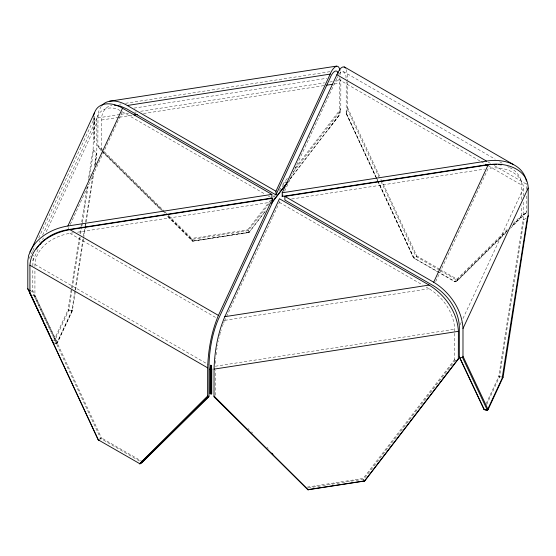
<?xml version="1.0" encoding="UTF-8"?>
<svg xmlns="http://www.w3.org/2000/svg" width="556" height="556" viewBox="0 0 556 556"><rect width="100%" height="100%" fill="white"/><g stroke="black" fill="none" stroke-linecap="round" stroke-linejoin="round"><path stroke-width="0.42" stroke-dasharray="2.78 2.08" d="M32.644 295.292L34.396 295.98L34.924 295.41L34.924 270.237M34.924 266.38C34.715 246.523 55.614 234.604 73.343 232.839M93.345 117.629L93.158 148.396L88.585 177.83M94.096 121.771L94.145 117.406A5.442 3.141 -60 0 1 94.2 116.962L94.242 116.753M94.513 117.059L94.527 142.114L94.11 142.357L94.096 118.567M120.186 110.665C110.595 104.243 95.173 109.664 96.841 122.786L96.827 153.414L95.041 164.847M525.809 213.143L522.237 215.742L521.639 215.672L521.556 205.845M521.556 199.528L521.556 185.002C521.716 177.371 516.35 170.629 509.609 167.558M525.816 213.15A2.078 1.64 -24.9 0 0 526.511 211.683L526.56 194.517M526.56 189.374L526.546 183.438M101.171 106.349L98.94 110.783L97.995 115.592L97.842 145.345L103.124 150.586M101.505 150.328L101.56 120.013C101.213 113.626 104.931 106.356 111.791 105.418M215.325 395.219L215.374 370.505M272.6 217.153L279.432 202.412L279.439 199.479M328.457 129.381L339.549 114.96L339.264 77.694M340.849 78.771L340.807 108.809L294.833 168.607M346.305 113.598L347.326 109.296A2.071 0.438 -81.2 0 0 347.514 107.544L347.563 80.884M455.114 360.302L454.669 359.51L454.725 329.215C453.752 311.457 441.7 295.312 426.216 287.077M83.504 239.163L72.405 310.547L56.9 343.399L32.053 291.372L32.811 290.788L32.811 268.882M32.811 265.754L33.256 256.587M215.436 363.381L215.791 357.988M72.363 310.693L71.995 310.491M216.131 354.735L216.444 352.254M71.189 289.69L68.054 309.928L68.701 310.526L72.343 310.741M71.453 288.008L79.432 236.703M79.953 233.339L80.606 229.135M80.995 226.612L87.146 187.08M88.189 180.352L88.453 178.671M80.147 237.308L68.798 310.227L54.627 340.856M80.676 233.888L81.739 227.043M81.871 226.188L82.274 223.623M82.406 222.768L88.39 184.279M89.585 176.586L93.707 150.071A2.092 1.209 60 0 1 93.199 148.417M74.942 290.753L71.78 310.894L56.684 343.42M75.081 289.891L82.941 239.309M83.476 235.876L84.54 229.016M85.075 225.59L85.478 223.019M85.61 222.157L92.942 175.001M94.277 166.425L96.271 153.567L93.707 150.071M83.636 238.309L85.242 227.877M85.506 226.299L86.034 222.866M86.173 222.011L93.769 173.027M95.097 164.59L96.82 153.442L96.723 153.783M216.798 349.773L217.062 348.119M523.189 202.148L523.189 219.335L498.753 376.502L499.225 377.107L501.116 377.42M526.136 218.119L523.947 219.71L499.517 376.78L486.583 404.789M217.486 345.658L217.632 344.838M340.647 110.373L339.66 114.654L288.182 181.777M218.272 341.613L218.445 340.821M218.96 338.5L219.14 337.742M219.69 335.511L220.065 334.066M33.416 255.899L33.603 255.204M220.252 333.357L220.649 331.96M221.045 330.598L221.239 329.937M222.372 326.469L222.789 325.288M223.102 324.433L223.31 323.877M223.734 322.807L224.165 321.778M224.485 321.048L226.167 317.393M29.259 258.387L32.547 251.298M32.915 250.513L35.104 245.794M38.753 237.926L93.172 120.673M39.323 242.214L40.053 240.637M42.61 235.132L98.134 115.488M32.811 260.757L38.628 248.212M42.631 239.587L43.361 238.024M46.266 231.748L96.841 122.786M68.207 228.926L68.888 227.453M70.258 224.513L122.223 111.735M53.751 340.689L68.054 309.873L68.659 309.97M72.391 310.547L57.31 343.066L55.85 343.344M226.507 316.656L272.259 217.889M284.589 191.278L336.887 78.382L480.349 161.212M435.723 281.482L488.133 168.551C505.362 165.083 527.637 174.716 523.189 195.781M460.062 324.801L461.522 321.66M462.981 318.512L523.189 188.776M486.243 403.468L498.753 376.502L499.364 376.6M337.096 77.93L337.735 76.652M94.096 118.685L94.576 118.414M339.104 74.316C341.78 68.395 346.875 73.489 345.964 78.271M457.088 280.801L506.919 231.081M270.522 200.23L247.795 229.781L248.852 232.561L265.692 210.849M273.163 196.789L274.219 195.413M282.677 184.418L288.488 176.857M269.139 203.552L248.233 230.622L191.862 239.386L166.154 214.199M273.906 197.352L274.963 195.976M279.195 190.472L286.083 181.52M293.492 171.88L340.606 110.602A2.092 0.438 -81.2 0 0 340.793 108.837M265.414 210.884L248.921 232.547L192.765 241.255L166.682 215.686M289.586 179.449L339.459 114.571M454.669 359.482L363.207 478.445L363.478 479.592M249.31 232.158L192.717 241.137L192.327 241.068L249.338 232.248L247.795 229.781L191.764 238.454L191.389 239.163L192.272 241.026M457.796 280.37L457.386 280.46L457.81 279.661L440.658 269.709M455.976 281.447L455.162 281.836L454.634 281.44L507.218 229.482M513.195 223.581L521.556 215.311M507.6 230.233L455.482 281.732L457.762 280.405L506.21 232.533M512.5 225.388L522.306 215.693M512.444 225.625L526.56 211.669M510.526 228.273L525.99 212.99M523.926 219.724L523.196 219.398M98.412 439.622L101.491 437.961L141.766 461.216M100.184 439.268L101.491 437.961L34.924 295.319M377.795 181.298L413.483 257.775C414.296 258.811 416.52 257.164 416.791 255.927L380.714 178.629M455.857 360.163L455.218 360.295L363.798 479.175L308.045 487.932M119.519 104.222L121.236 103.958M125.524 103.298L329.833 71.689M134.052 108.114L326.817 78.292M97.891 117.9L120.138 114.46M120.993 114.327L128.693 113.132M134.677 112.208L136.394 111.944M140.668 111.283L324.607 82.823M329.736 82.031L332.307 81.635M335.727 81.106L340.863 80.314M101.56 120.013L118.678 117.365M119.54 117.233L132.377 115.245M143.504 113.528L324.113 85.582M334.385 83.998L339.521 83.198M77.562 232.186L269.299 202.467M291.65 199.006L484.749 169.073M224.805 320.339L429.093 288.738M215.38 366.237L454.725 329.215M307.169 487.119L363.207 478.445L364.715 480.822M71.939 310.477L68.722 309.984M499.427 376.614L502.582 377.1M54.829 343.052L56.9 343.358L57.372 342.899L32.811 290.76M53.55 342.955L56.587 343.427M101.261 150.766L98.259 146.819M507.656 166.696L508.969 167.252M31.178 291.003L32.053 291.372M343.226 71.446L495.194 159.19M499.712 161.796L502.721 163.534M488.203 162.081L490.462 163.388M494.221 165.556L526.56 184.231M481.093 161.643L485.082 163.944M488.592 165.973L521.556 185.002M439.907 269.278L416.791 255.927L413.49 257.741L455.496 281.718L454.815 281.767L439.511 272.94M439.386 270.07L416.027 256.476L380.714 180.839M440.672 270.814L457.359 280.446L455.044 281.746L454.634 281.44M438.76 272.503L413.692 258.019L377.093 179.491M122.515 111.902L265.4 194.315M268.27 195.976L270.425 197.22M279.432 202.412L422.623 284.999M69.959 233.36L216.277 317.837M34.924 264.454L208.257 364.521M139.473 460.987L100.706 438.475L34.173 295.931M414.088 258.033L378.219 181.541M104.299 151.746L164.173 211.099M164.757 211.683L167.697 214.595M168.28 215.179L191.764 238.454L192.876 241.234L167.21 215.464M98.391 147.02L101.47 150.071M102.082 150.683L162.456 210.529M163.075 211.141L165.542 213.587M103.791 152.594L163.214 211.502M102.186 151.725L161.393 210.418M248.045 428.502L249.192 429.642M251.486 431.915L252.632 433.054M266.984 447.281L268.138 448.421M347.528 107.51L380.353 177.857M347.326 109.296L380.346 180.054M346.388 113.327L376.023 176.836M376.384 177.621L377.851 180.756M376.739 178.74L346.186 113.264L346.2 81.781M346.214 113.626L377.441 180.54M346.27 69.653L347.201 73.997L347.563 80.106M338.507 73.705L338.715 74.441M340.251 71.759L340.731 75.929M94.457 116.753A2.439 1.411 -60 0 1 94.492 116.941M98.384 147.02A2.071 1.202 60 0 1 97.877 145.366"/><path stroke-width="0.83" d="M272.683 198.277L218.425 315.412C211.412 331.925 208.222 349.981 207.666 367.85L207.624 396.004L139.48 463.787L142.211 462.328L208.959 396.018L209.007 364.958C209.487 349.321 212.267 333.517 218.418 319.075L272.676 201.946L272.683 198.277L69.959 229.697C51.645 232.575 31.212 245.092 29.92 265.226L29.92 293.227L98.349 439.977L98.933 439.991M210.578 365.535A31.185 6.79 -80.9 0 0 210.488 369.483L210.488 393.168L210.05 393.606L210.015 368.969L210.585 365.521A2.175 1.717 24.9 0 1 210.682 365.285L211.12 365.348A2.161 1.71 24.9 0 1 211.217 365.619L211.787 369.205L211.746 393.87L211.141 393.273L211.141 369.58A31.185 6.387 -81.5 0 1 211.224 365.633M211.099 365.264A3.399 2.683 24.9 0 1 211.294 365.966L211.488 393.141L211.092 393.307L210.3 392.953L210.502 365.848A3.399 2.683 24.9 0 1 210.71 365.209M211.787 369.476L210.015 369.205M459.763 357.835L459.319 357.049L459.332 326.379C458.45 309.741 447.684 294.465 433.68 285.888L284.874 200.056L284.88 196.386L488.133 164.882C504.417 161.692 527.658 168.454 528.2 187.997L528.2 215.686L503.083 377.274L502.443 377.628L487.397 410.036L488.029 409.723L503.097 377.177L502.638 377.107M459.319 357.022L483.741 408.855C484.318 410.175 487.278 410.752 488.078 409.529L462.981 356.271L462.995 328.492C461.987 309.477 449.686 292.025 433.68 282.219L284.88 196.386M214.067 396.803A2.071 0.438 -81.2 0 1 214.004 396.074L214.039 369.128C214.602 351.253 217.778 333.19 224.812 316.677L279.439 198.742L429.1 285.068C445.099 294.868 457.407 312.319 458.394 331.327L458.339 358.717L364.305 481.239L363.992 480.69M38.524 311.43L27.8 288.668L27.814 260.743L28.71 255.183L94.652 112.333C99.086 100.775 114.008 102.603 122.522 108.232L271.87 194.378L271.863 198.047L67.867 229.663C55.398 231.664 43.083 238.149 36.286 249.067M114.321 105.195L120.346 106.113L126.705 108.83L275.936 194.899L275.943 191.236L330.208 74.101C331.557 69.945 338.027 60.958 339.938 70.306M496.765 164.312L486.917 164.715L282.198 196.442L282.205 192.779L336.887 74.719C338.354 71.807 341.718 63.975 345.547 68.082M208.959 396.018L208.917 396.56M142.51 461.695L142.503 462.411L139.98 463.815L207.826 396.928L208.757 396.914L142.079 462.439M85.242 227.877L85.499 226.236M528.151 215.693A2.085 1.64 -24.9 0 1 527.456 217.167L502.249 377.593M51.777 339.549L53.098 342.649M93.554 116.204L93.686 115.516M93.839 114.842L94.652 112.333M29.815 252.035C36.543 237.224 52.292 228.509 67.867 226L271.87 194.378M40.449 244.292L41.54 241.943M67.867 226L122.522 108.232M275.936 194.899L330.201 77.77C331.23 74.789 335.761 67.325 338.277 73.044M282.198 196.442L282.879 194.968M433.68 282.219L488.133 164.882M462.995 328.492L528.2 187.997M98.19 439.789L30.67 294.465A2.078 1.64 -24.9 0 1 29.968 293.22M487.376 410.064L484.137 409.557L483.741 408.855M272.099 202.189L287.014 182.792M271.502 203.294L287.355 182.674M214.887 397.005L214.185 397.019L307.961 489.794L364.708 481.003L457.79 359.76L457.303 359.864M101.901 105.445C108.587 98.12 119.811 101.011 127.296 105.494L275.943 191.236M364.666 480.877L307.635 489.655M211.676 394.086L210.502 393.37L211.35 393.446A4.219 3.329 24.9 0 1 210.807 393.822M211.509 369.434L210.293 369.247M210.557 393.919L210.119 393.843M462.946 356.25A2.071 1.195 60 0 1 462.439 357.313L459.868 357.835L484.248 409.584M109.581 101.22L336.658 66.094M127.296 105.494L330.208 74.101M134.086 114.981L137.513 114.453M326.685 85.186L332.676 84.262M282.205 192.779L486.521 161.108C501.547 158.502 521.632 162.991 526.052 179.63M224.812 316.677L429.1 285.068M214.039 369.128L458.394 331.327M98.21 439.817L139.994 463.815L139.341 463.475M498.301 164.444L501.303 164.882M53.487 342.948L53.167 342.753M27.849 288.661A2.085 1.64 -24.9 0 0 28.544 289.912L30.302 290.642M344.136 66.796L513.633 164.652M336.887 74.719L486.521 161.108M485.59 164.242L487.841 165.535M69.959 229.697L218.425 315.412M29.92 265.226L207.666 367.85M98.794 440.067L98.412 439.622M210.613 393.314L211.141 393.273L210.439 393.3M271.738 453.126L272.968 454.342M213.99 396.094L308.267 489.905L308.003 489.468M462.432 357.306L487.285 410.057M28.551 289.905L31.49 296.146M32.227 297.71L34.799 303.166M37.738 309.407L38.475 310.971M39.949 314.091L43.257 321.111M45.092 325.01L46.565 328.137M38.844 312.097L42.624 320.131M43.889 322.814L46.412 328.165M46.732 328.839L47.99 331.515M48.302 332.182L49.88 335.532M526.205 180.373L526.33 181.131M458.304 358.696A2.092 1.209 60 0 1 457.79 359.767M207.701 396.727A2.092 0.438 -81.2 0 1 207.638 395.976"/></g></svg>
